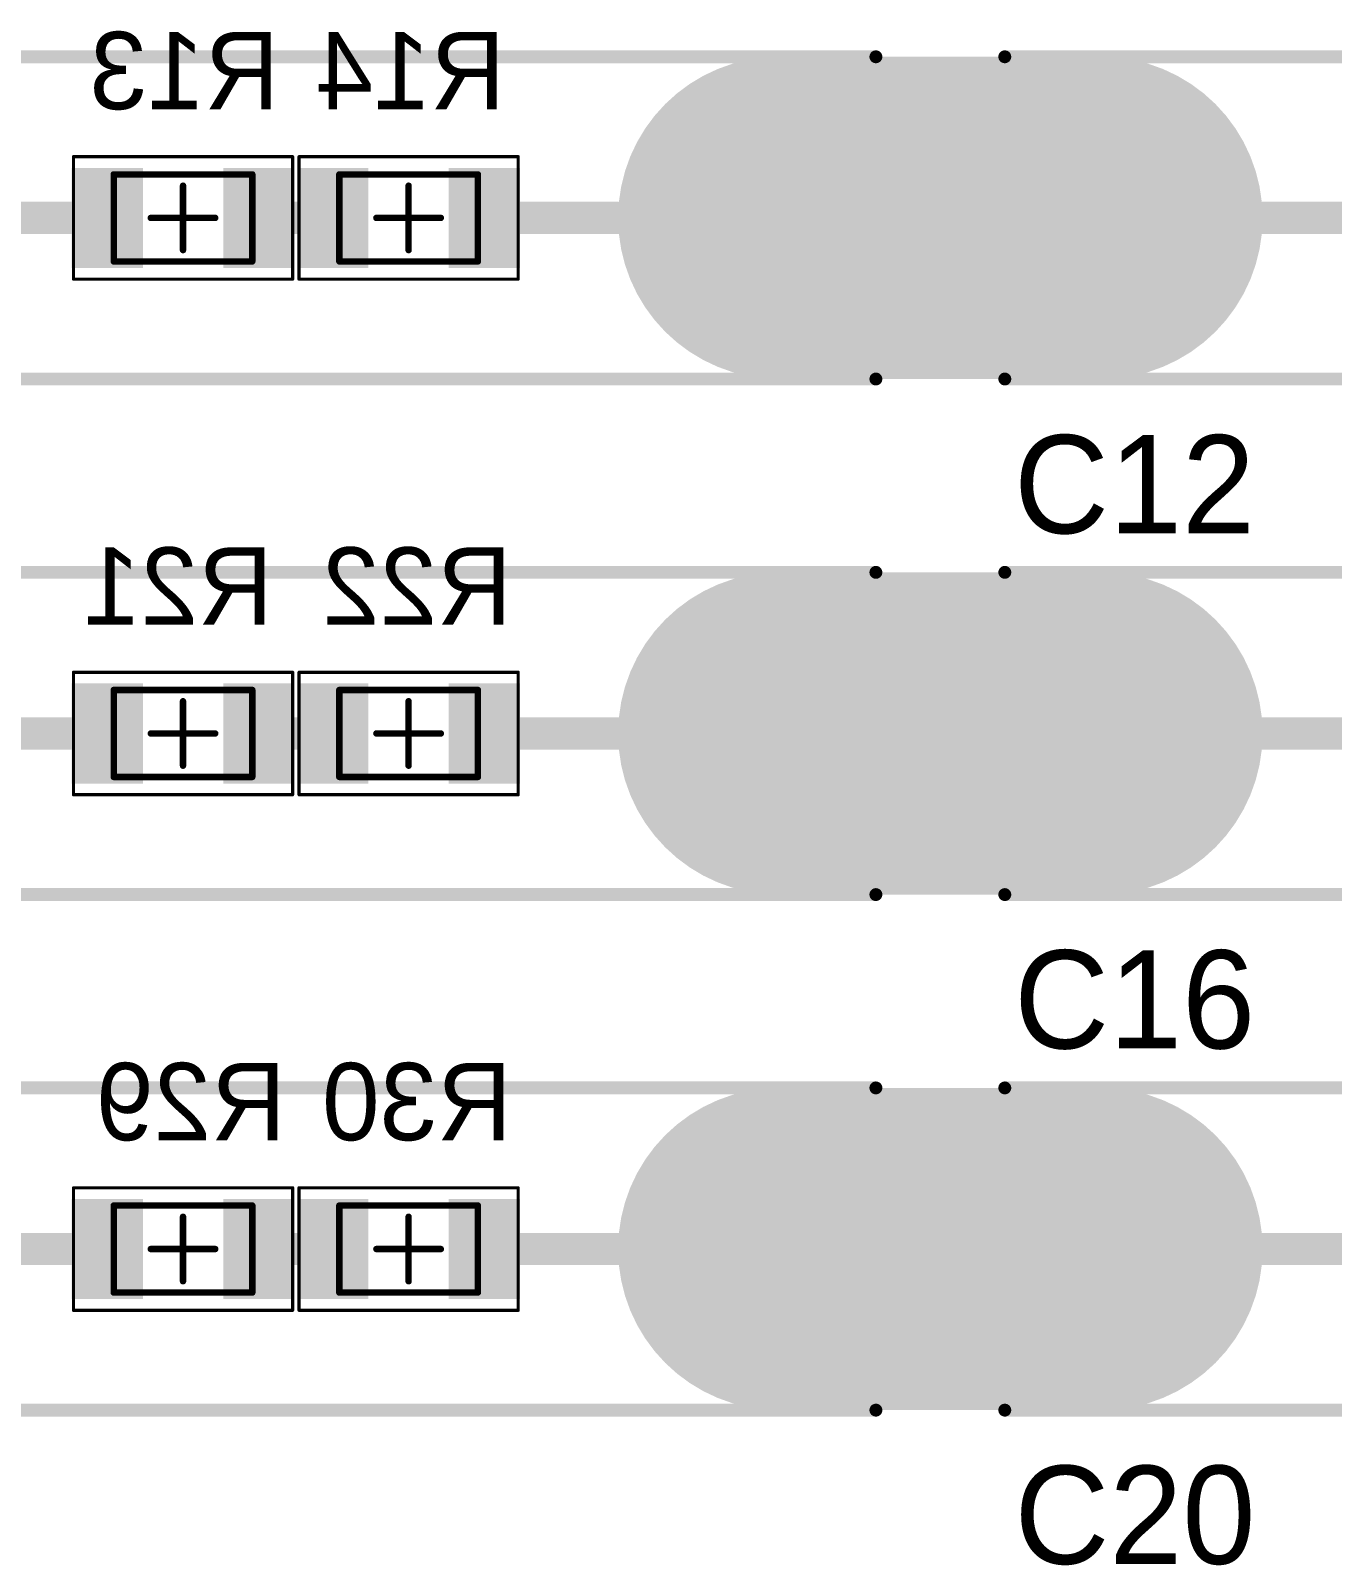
# Model space of a CAD drawing. Extents: x 87 to 188, y 111 to 204.
# Drawn here: x 143.39 to 163.58, y 156.59 to 180.41 of the extents above; entities that cross this region are included whole.
import ezdxf

# ---------------------------------------------------------------- set-up
doc = ezdxf.new("R2010")
doc.units = 0
doc.layers.get('0').update_dxf_attribs({"linetype": 'CONTINUOUS'})
for name, color, linetype in [('BOTTOMLAYER', 5, 'CONTINUOUS'), ('BOTTOMOVERLAY', 54, 'CONTINUOUS'), ('BOTTOMPASTE', 16, 'CONTINUOUS'), ('BOTTOMSOLDER', 6, 'CONTINUOUS'), ('MECHANICAL13', 56, 'CONTINUOUS'), ('MECHANICAL15', 56, 'CONTINUOUS'), ('MULTILAYER', 9, 'CONTINUOUS'), ('TOPLAYER', 1, 'CONTINUOUS'), ('TOPOVERLAY', 2, 'CONTINUOUS'), ('TOPSOLDER', 216, 'CONTINUOUS')]:
    doc.layers.add(name, color=color, linetype=linetype)

# ---------------------------------------------------------------- blocks, each defined once
blk = doc.blocks.new('B32672_6_2_1600V_17')
at = {"layer": 'BOTTOMLAYER', "const_width": 1.5}
for points in [[(-8.25, 0, 1), (-6.75, 0, 1)], [(6.75, 0, 1), (8.25, 0, 1)]]:
    blk.add_lwpolyline(points, format="xyb", close=True, dxfattribs=at)
at = {"layer": 'BOTTOMSOLDER', "const_width": 1.602}
for points in [[(-8.301, 0, 1), (-6.699, 0, 1)], [(6.699, 0, 1), (8.301, 0, 1)]]:
    blk.add_lwpolyline(points, format="xyb", close=True, dxfattribs=at)
at = {"layer": 'MULTILAYER', "const_width": 1.5}
for points in [[(-8.25, 0, 1), (-6.75, 0, 1)], [(6.75, 0, 1), (8.25, 0, 1)]]:
    blk.add_lwpolyline(points, format="xyb", close=True, dxfattribs=at)
at = {"layer": 'TOPLAYER', "const_width": 1.5}
for points in [[(-8.25, 0, 1), (-6.75, 0, 1)], [(6.75, 0, 1), (8.25, 0, 1)]]:
    blk.add_lwpolyline(points, format="xyb", close=True, dxfattribs=at)
at = {"layer": 'TOPOVERLAY', "const_width": 0.2}
for points in [[(-9, 2.5), (9, 2.5)], [(-9, -2.5), (-9, 2.5)], [(9, -2.5), (9, 2.5)], [(-9, -2.5), (9, -2.5)]]:
    blk.add_lwpolyline(points, dxfattribs=at)
at = {"layer": 'TOPOVERLAY', "const_width": 0.1}
for points in [[(-9.05, 2.5, 1), (-8.95, 2.5, 1)], [(-9.05, 2.5, 1), (-8.95, 2.5, 1)], [(8.95, 2.5, 1), (9.05, 2.5, 1)], [(8.95, 2.5, 1), (9.05, 2.5, 1)], [(-9.05, -2.5, 1), (-8.95, -2.5, 1)], [(-9.05, -2.5, 1), (-8.95, -2.5, 1)], [(8.95, -2.5, 1), (9.05, -2.5, 1)], [(8.95, -2.5, 1), (9.05, -2.5, 1)]]:
    blk.add_lwpolyline(points, format="xyb", close=True, dxfattribs=at)
at = {"layer": 'TOPSOLDER', "const_width": 1.602}
for points in [[(-8.301, 0, 1), (-6.699, 0, 1)], [(6.699, 0, 1), (8.301, 0, 1)]]:
    blk.add_lwpolyline(points, format="xyb", close=True, dxfattribs=at)
blk = doc.blocks.new('B32672_6_2_1600V_18')
at = {"layer": 'BOTTOMLAYER', "const_width": 1.5}
for points in [[(-8.25, 0, 1), (-6.75, 0, 1)], [(6.75, 0, 1), (8.25, 0, 1)]]:
    blk.add_lwpolyline(points, format="xyb", close=True, dxfattribs=at)
at = {"layer": 'BOTTOMSOLDER', "const_width": 1.602}
for points in [[(-8.301, 0, 1), (-6.699, 0, 1)], [(6.699, 0, 1), (8.301, 0, 1)]]:
    blk.add_lwpolyline(points, format="xyb", close=True, dxfattribs=at)
at = {"layer": 'MULTILAYER', "const_width": 1.5}
for points in [[(-8.25, 0, 1), (-6.75, 0, 1)], [(6.75, 0, 1), (8.25, 0, 1)]]:
    blk.add_lwpolyline(points, format="xyb", close=True, dxfattribs=at)
at = {"layer": 'TOPLAYER', "const_width": 1.5}
for points in [[(-8.25, 0, 1), (-6.75, 0, 1)], [(6.75, 0, 1), (8.25, 0, 1)]]:
    blk.add_lwpolyline(points, format="xyb", close=True, dxfattribs=at)
at = {"layer": 'TOPOVERLAY', "const_width": 0.2}
for points in [[(-9, 2.5), (9, 2.5)], [(-9, -2.5), (-9, 2.5)], [(9, -2.5), (9, 2.5)], [(-9, -2.5), (9, -2.5)]]:
    blk.add_lwpolyline(points, dxfattribs=at)
at = {"layer": 'TOPOVERLAY', "const_width": 0.1}
for points in [[(-9.05, 2.5, 1), (-8.95, 2.5, 1)], [(-9.05, 2.5, 1), (-8.95, 2.5, 1)], [(8.95, 2.5, 1), (9.05, 2.5, 1)], [(8.95, 2.5, 1), (9.05, 2.5, 1)], [(-9.05, -2.5, 1), (-8.95, -2.5, 1)], [(-9.05, -2.5, 1), (-8.95, -2.5, 1)], [(8.95, -2.5, 1), (9.05, -2.5, 1)], [(8.95, -2.5, 1), (9.05, -2.5, 1)]]:
    blk.add_lwpolyline(points, format="xyb", close=True, dxfattribs=at)
at = {"layer": 'TOPSOLDER', "const_width": 1.602}
for points in [[(-8.301, 0, 1), (-6.699, 0, 1)], [(6.699, 0, 1), (8.301, 0, 1)]]:
    blk.add_lwpolyline(points, format="xyb", close=True, dxfattribs=at)
blk = doc.blocks.new('B32672_6_2_1600V_21')
at = {"layer": 'BOTTOMLAYER', "const_width": 1.5}
for points in [[(-8.25, 0, 1), (-6.75, 0, 1)], [(6.75, 0, 1), (8.25, 0, 1)]]:
    blk.add_lwpolyline(points, format="xyb", close=True, dxfattribs=at)
at = {"layer": 'BOTTOMSOLDER', "const_width": 1.602}
for points in [[(-8.301, 0, 1), (-6.699, 0, 1)], [(6.699, 0, 1), (8.301, 0, 1)]]:
    blk.add_lwpolyline(points, format="xyb", close=True, dxfattribs=at)
at = {"layer": 'MULTILAYER', "const_width": 1.5}
for points in [[(-8.25, 0, 1), (-6.75, 0, 1)], [(6.75, 0, 1), (8.25, 0, 1)]]:
    blk.add_lwpolyline(points, format="xyb", close=True, dxfattribs=at)
at = {"layer": 'TOPLAYER', "const_width": 1.5}
for points in [[(-8.25, 0, 1), (-6.75, 0, 1)], [(6.75, 0, 1), (8.25, 0, 1)]]:
    blk.add_lwpolyline(points, format="xyb", close=True, dxfattribs=at)
at = {"layer": 'TOPOVERLAY', "const_width": 0.2}
for points in [[(-9, 2.5), (9, 2.5)], [(-9, -2.5), (-9, 2.5)], [(9, -2.5), (9, 2.5)], [(-9, -2.5), (9, -2.5)]]:
    blk.add_lwpolyline(points, dxfattribs=at)
at = {"layer": 'TOPOVERLAY', "const_width": 0.1}
for points in [[(-9.05, 2.5, 1), (-8.95, 2.5, 1)], [(-9.05, 2.5, 1), (-8.95, 2.5, 1)], [(8.95, 2.5, 1), (9.05, 2.5, 1)], [(8.95, 2.5, 1), (9.05, 2.5, 1)], [(-9.05, -2.5, 1), (-8.95, -2.5, 1)], [(-9.05, -2.5, 1), (-8.95, -2.5, 1)], [(8.95, -2.5, 1), (9.05, -2.5, 1)], [(8.95, -2.5, 1), (9.05, -2.5, 1)]]:
    blk.add_lwpolyline(points, format="xyb", close=True, dxfattribs=at)
at = {"layer": 'TOPSOLDER', "const_width": 1.602}
for points in [[(-8.301, 0, 1), (-6.699, 0, 1)], [(6.699, 0, 1), (8.301, 0, 1)]]:
    blk.add_lwpolyline(points, format="xyb", close=True, dxfattribs=at)
blk = doc.blocks.new('B32672_6_2_1600V_22')
at = {"layer": 'BOTTOMLAYER', "const_width": 1.5}
for points in [[(-8.25, 0, 1), (-6.75, 0, 1)], [(6.75, 0, 1), (8.25, 0, 1)]]:
    blk.add_lwpolyline(points, format="xyb", close=True, dxfattribs=at)
at = {"layer": 'BOTTOMSOLDER', "const_width": 1.602}
for points in [[(-8.301, 0, 1), (-6.699, 0, 1)], [(6.699, 0, 1), (8.301, 0, 1)]]:
    blk.add_lwpolyline(points, format="xyb", close=True, dxfattribs=at)
at = {"layer": 'MULTILAYER', "const_width": 1.5}
for points in [[(-8.25, 0, 1), (-6.75, 0, 1)], [(6.75, 0, 1), (8.25, 0, 1)]]:
    blk.add_lwpolyline(points, format="xyb", close=True, dxfattribs=at)
at = {"layer": 'TOPLAYER', "const_width": 1.5}
for points in [[(-8.25, 0, 1), (-6.75, 0, 1)], [(6.75, 0, 1), (8.25, 0, 1)]]:
    blk.add_lwpolyline(points, format="xyb", close=True, dxfattribs=at)
at = {"layer": 'TOPOVERLAY', "const_width": 0.2}
for points in [[(-9, 2.5), (9, 2.5)], [(-9, -2.5), (-9, 2.5)], [(9, -2.5), (9, 2.5)], [(-9, -2.5), (9, -2.5)]]:
    blk.add_lwpolyline(points, dxfattribs=at)
at = {"layer": 'TOPOVERLAY', "const_width": 0.1}
for points in [[(-9.05, 2.5, 1), (-8.95, 2.5, 1)], [(-9.05, 2.5, 1), (-8.95, 2.5, 1)], [(8.95, 2.5, 1), (9.05, 2.5, 1)], [(8.95, 2.5, 1), (9.05, 2.5, 1)], [(-9.05, -2.5, 1), (-8.95, -2.5, 1)], [(-9.05, -2.5, 1), (-8.95, -2.5, 1)], [(8.95, -2.5, 1), (9.05, -2.5, 1)], [(8.95, -2.5, 1), (9.05, -2.5, 1)]]:
    blk.add_lwpolyline(points, format="xyb", close=True, dxfattribs=at)
at = {"layer": 'TOPSOLDER', "const_width": 1.602}
for points in [[(-8.301, 0, 1), (-6.699, 0, 1)], [(6.699, 0, 1), (8.301, 0, 1)]]:
    blk.add_lwpolyline(points, format="xyb", close=True, dxfattribs=at)
blk = doc.blocks.new('B32672_6_2_1600V_25')
at = {"layer": 'BOTTOMLAYER', "const_width": 1.5}
for points in [[(-8.25, 0, 1), (-6.75, 0, 1)], [(6.75, 0, 1), (8.25, 0, 1)]]:
    blk.add_lwpolyline(points, format="xyb", close=True, dxfattribs=at)
at = {"layer": 'BOTTOMSOLDER', "const_width": 1.602}
for points in [[(-8.301, 0, 1), (-6.699, 0, 1)], [(6.699, 0, 1), (8.301, 0, 1)]]:
    blk.add_lwpolyline(points, format="xyb", close=True, dxfattribs=at)
at = {"layer": 'MULTILAYER', "const_width": 1.5}
for points in [[(-8.25, 0, 1), (-6.75, 0, 1)], [(6.75, 0, 1), (8.25, 0, 1)]]:
    blk.add_lwpolyline(points, format="xyb", close=True, dxfattribs=at)
at = {"layer": 'TOPLAYER', "const_width": 1.5}
for points in [[(-8.25, 0, 1), (-6.75, 0, 1)], [(6.75, 0, 1), (8.25, 0, 1)]]:
    blk.add_lwpolyline(points, format="xyb", close=True, dxfattribs=at)
at = {"layer": 'TOPOVERLAY', "const_width": 0.2}
for points in [[(-9, 2.5), (9, 2.5)], [(-9, -2.5), (-9, 2.5)], [(9, -2.5), (9, 2.5)], [(-9, -2.5), (9, -2.5)]]:
    blk.add_lwpolyline(points, dxfattribs=at)
at = {"layer": 'TOPOVERLAY', "const_width": 0.1}
for points in [[(-9.05, 2.5, 1), (-8.95, 2.5, 1)], [(-9.05, 2.5, 1), (-8.95, 2.5, 1)], [(8.95, 2.5, 1), (9.05, 2.5, 1)], [(8.95, 2.5, 1), (9.05, 2.5, 1)], [(-9.05, -2.5, 1), (-8.95, -2.5, 1)], [(-9.05, -2.5, 1), (-8.95, -2.5, 1)], [(8.95, -2.5, 1), (9.05, -2.5, 1)], [(8.95, -2.5, 1), (9.05, -2.5, 1)]]:
    blk.add_lwpolyline(points, format="xyb", close=True, dxfattribs=at)
at = {"layer": 'TOPSOLDER', "const_width": 1.602}
for points in [[(-8.301, 0, 1), (-6.699, 0, 1)], [(6.699, 0, 1), (8.301, 0, 1)]]:
    blk.add_lwpolyline(points, format="xyb", close=True, dxfattribs=at)
blk = doc.blocks.new('B32672_6_2_1600V_26')
at = {"layer": 'BOTTOMLAYER', "const_width": 1.5}
for points in [[(-8.25, 0, 1), (-6.75, 0, 1)], [(6.75, 0, 1), (8.25, 0, 1)]]:
    blk.add_lwpolyline(points, format="xyb", close=True, dxfattribs=at)
at = {"layer": 'BOTTOMSOLDER', "const_width": 1.602}
for points in [[(-8.301, 0, 1), (-6.699, 0, 1)], [(6.699, 0, 1), (8.301, 0, 1)]]:
    blk.add_lwpolyline(points, format="xyb", close=True, dxfattribs=at)
at = {"layer": 'MULTILAYER', "const_width": 1.5}
for points in [[(-8.25, 0, 1), (-6.75, 0, 1)], [(6.75, 0, 1), (8.25, 0, 1)]]:
    blk.add_lwpolyline(points, format="xyb", close=True, dxfattribs=at)
at = {"layer": 'TOPLAYER', "const_width": 1.5}
for points in [[(-8.25, 0, 1), (-6.75, 0, 1)], [(6.75, 0, 1), (8.25, 0, 1)]]:
    blk.add_lwpolyline(points, format="xyb", close=True, dxfattribs=at)
at = {"layer": 'TOPOVERLAY', "const_width": 0.2}
for points in [[(-9, 2.5), (9, 2.5)], [(-9, -2.5), (-9, 2.5)], [(9, -2.5), (9, 2.5)], [(-9, -2.5), (9, -2.5)]]:
    blk.add_lwpolyline(points, dxfattribs=at)
at = {"layer": 'TOPOVERLAY', "const_width": 0.1}
for points in [[(-9.05, 2.5, 1), (-8.95, 2.5, 1)], [(-9.05, 2.5, 1), (-8.95, 2.5, 1)], [(8.95, 2.5, 1), (9.05, 2.5, 1)], [(8.95, 2.5, 1), (9.05, 2.5, 1)], [(-9.05, -2.5, 1), (-8.95, -2.5, 1)], [(-9.05, -2.5, 1), (-8.95, -2.5, 1)], [(8.95, -2.5, 1), (9.05, -2.5, 1)], [(8.95, -2.5, 1), (9.05, -2.5, 1)]]:
    blk.add_lwpolyline(points, format="xyb", close=True, dxfattribs=at)
at = {"layer": 'TOPSOLDER', "const_width": 1.602}
for points in [[(-8.301, 0, 1), (-6.699, 0, 1)], [(6.699, 0, 1), (8.301, 0, 1)]]:
    blk.add_lwpolyline(points, format="xyb", close=True, dxfattribs=at)
blk = doc.blocks.new('RES_1206_HV_B_45')
at = {"layer": 'BOTTOMLAYER'}
for points in [[(-1.625, 0.675), (-1.625, -0.675), (-0.725, 0.675), (-0.725, -0.675)], [(0.725, 0.675), (0.725, -0.675), (1.625, 0.675), (1.625, -0.675)]]:
    blk.add_solid(points, dxfattribs=at)
at = {"layer": 'BOTTOMPASTE'}
for points in [[(-1.625, 0.675), (-1.625, -0.675), (-0.725, 0.675), (-0.725, -0.675)], [(0.725, 0.675), (0.725, -0.675), (1.625, 0.675), (1.625, -0.675)]]:
    blk.add_solid(points, dxfattribs=at)
at = {"layer": 'BOTTOMSOLDER'}
for points in [[(-1.727, 0.777), (-1.727, -0.777), (-0.623, 0.777), (-0.623, -0.777)], [(0.623, 0.777), (0.623, -0.777), (1.727, 0.777), (1.727, -0.777)]]:
    blk.add_solid(points, dxfattribs=at)
at = {"layer": 'MECHANICAL13', "const_width": 0.1}
for points in [[(-1.075, 0.675), (1.075, 0.675)], [(-1.075, -0.675), (-1.075, 0.675)], [(1.075, -0.675), (1.075, 0.675)], [(-1.075, -0.675), (1.075, -0.675)]]:
    blk.add_lwpolyline(points, dxfattribs=at)
at = {"layer": 'MECHANICAL13', "const_width": 0.05}
for points in [[(-1.1, 0.675, 1), (-1.05, 0.675, 1)], [(-1.1, 0.675, 1), (-1.05, 0.675, 1)], [(1.05, 0.675, 1), (1.1, 0.675, 1)], [(1.05, 0.675, 1), (1.1, 0.675, 1)], [(-1.1, -0.675, 1), (-1.05, -0.675, 1)], [(-1.1, -0.675, 1), (-1.05, -0.675, 1)], [(1.05, -0.675, 1), (1.1, -0.675, 1)], [(1.05, -0.675, 1), (1.1, -0.675, 1)]]:
    blk.add_lwpolyline(points, format="xyb", close=True, dxfattribs=at)
at = {"layer": 'MECHANICAL15'}
for points, const_width in [([(-1.7, 0.95), (1.7, 0.95)], 0.05), ([(-1.7, -0.95), (-1.7, 0.95)], 0.05), ([(1.7, -0.95), (1.7, 0.95)], 0.05), ([(0, -0.5), (0, 0.5)], 0.1), ([(-0.5, 0), (0.5, 0)], 0.1), ([(-1.7, -0.95), (1.7, -0.95)], 0.05)]:
    blk.add_lwpolyline(points, dxfattribs=dict(at, const_width=const_width))
for points, const_width in [([(-1.712, 0.95, 1), (-1.687, 0.95, 1)], 0.025), ([(-1.712, 0.95, 1), (-1.687, 0.95, 1)], 0.025), ([(1.688, 0.95, 1), (1.713, 0.95, 1)], 0.025), ([(1.688, 0.95, 1), (1.713, 0.95, 1)], 0.025), ([(-0.025, 0.5, 1), (0.025, 0.5, 1)], 0.05), ([(-0.525, 0, 1), (-0.475, 0, 1)], 0.05), ([(0.475, 0, 1), (0.525, 0, 1)], 0.05), ([(-0.025, -0.5, 1), (0.025, -0.5, 1)], 0.05), ([(-1.712, -0.95, 1), (-1.687, -0.95, 1)], 0.025), ([(-1.712, -0.95, 1), (-1.687, -0.95, 1)], 0.025), ([(1.688, -0.95, 1), (1.713, -0.95, 1)], 0.025), ([(1.688, -0.95, 1), (1.713, -0.95, 1)], 0.025)]:
    blk.add_lwpolyline(points, format="xyb", close=True, dxfattribs=dict(at, const_width=const_width))
blk = doc.blocks.new('RES_1206_HV_B_46')
at = {"layer": 'BOTTOMLAYER'}
for points in [[(-1.625, 0.675), (-1.625, -0.675), (-0.725, 0.675), (-0.725, -0.675)], [(0.725, 0.675), (0.725, -0.675), (1.625, 0.675), (1.625, -0.675)]]:
    blk.add_solid(points, dxfattribs=at)
at = {"layer": 'BOTTOMPASTE'}
for points in [[(-1.625, 0.675), (-1.625, -0.675), (-0.725, 0.675), (-0.725, -0.675)], [(0.725, 0.675), (0.725, -0.675), (1.625, 0.675), (1.625, -0.675)]]:
    blk.add_solid(points, dxfattribs=at)
at = {"layer": 'BOTTOMSOLDER'}
for points in [[(-1.727, 0.777), (-1.727, -0.777), (-0.623, 0.777), (-0.623, -0.777)], [(0.623, 0.777), (0.623, -0.777), (1.727, 0.777), (1.727, -0.777)]]:
    blk.add_solid(points, dxfattribs=at)
at = {"layer": 'MECHANICAL13', "const_width": 0.1}
for points in [[(-1.075, 0.675), (1.075, 0.675)], [(-1.075, -0.675), (-1.075, 0.675)], [(1.075, -0.675), (1.075, 0.675)], [(-1.075, -0.675), (1.075, -0.675)]]:
    blk.add_lwpolyline(points, dxfattribs=at)
at = {"layer": 'MECHANICAL13', "const_width": 0.05}
for points in [[(-1.1, 0.675, 1), (-1.05, 0.675, 1)], [(-1.1, 0.675, 1), (-1.05, 0.675, 1)], [(1.05, 0.675, 1), (1.1, 0.675, 1)], [(1.05, 0.675, 1), (1.1, 0.675, 1)], [(-1.1, -0.675, 1), (-1.05, -0.675, 1)], [(-1.1, -0.675, 1), (-1.05, -0.675, 1)], [(1.05, -0.675, 1), (1.1, -0.675, 1)], [(1.05, -0.675, 1), (1.1, -0.675, 1)]]:
    blk.add_lwpolyline(points, format="xyb", close=True, dxfattribs=at)
at = {"layer": 'MECHANICAL15'}
for points, const_width in [([(-1.7, 0.95), (1.7, 0.95)], 0.05), ([(-1.7, -0.95), (-1.7, 0.95)], 0.05), ([(1.7, -0.95), (1.7, 0.95)], 0.05), ([(0, -0.5), (0, 0.5)], 0.1), ([(-0.5, 0), (0.5, 0)], 0.1), ([(-1.7, -0.95), (1.7, -0.95)], 0.05)]:
    blk.add_lwpolyline(points, dxfattribs=dict(at, const_width=const_width))
for points, const_width in [([(-1.712, 0.95, 1), (-1.687, 0.95, 1)], 0.025), ([(-1.712, 0.95, 1), (-1.687, 0.95, 1)], 0.025), ([(1.688, 0.95, 1), (1.713, 0.95, 1)], 0.025), ([(1.688, 0.95, 1), (1.713, 0.95, 1)], 0.025), ([(-0.025, 0.5, 1), (0.025, 0.5, 1)], 0.05), ([(-0.525, 0, 1), (-0.475, 0, 1)], 0.05), ([(0.475, 0, 1), (0.525, 0, 1)], 0.05), ([(-0.025, -0.5, 1), (0.025, -0.5, 1)], 0.05), ([(-1.712, -0.95, 1), (-1.687, -0.95, 1)], 0.025), ([(-1.712, -0.95, 1), (-1.687, -0.95, 1)], 0.025), ([(1.688, -0.95, 1), (1.713, -0.95, 1)], 0.025), ([(1.688, -0.95, 1), (1.713, -0.95, 1)], 0.025)]:
    blk.add_lwpolyline(points, format="xyb", close=True, dxfattribs=dict(at, const_width=const_width))
blk = doc.blocks.new('RES_1206_HV_B_53')
at = {"layer": 'BOTTOMLAYER'}
for points in [[(-1.625, 0.675), (-1.625, -0.675), (-0.725, 0.675), (-0.725, -0.675)], [(0.725, 0.675), (0.725, -0.675), (1.625, 0.675), (1.625, -0.675)]]:
    blk.add_solid(points, dxfattribs=at)
at = {"layer": 'BOTTOMPASTE'}
for points in [[(-1.625, 0.675), (-1.625, -0.675), (-0.725, 0.675), (-0.725, -0.675)], [(0.725, 0.675), (0.725, -0.675), (1.625, 0.675), (1.625, -0.675)]]:
    blk.add_solid(points, dxfattribs=at)
at = {"layer": 'BOTTOMSOLDER'}
for points in [[(-1.727, 0.777), (-1.727, -0.777), (-0.623, 0.777), (-0.623, -0.777)], [(0.623, 0.777), (0.623, -0.777), (1.727, 0.777), (1.727, -0.777)]]:
    blk.add_solid(points, dxfattribs=at)
at = {"layer": 'MECHANICAL13', "const_width": 0.1}
for points in [[(-1.075, 0.675), (1.075, 0.675)], [(-1.075, -0.675), (-1.075, 0.675)], [(1.075, -0.675), (1.075, 0.675)], [(-1.075, -0.675), (1.075, -0.675)]]:
    blk.add_lwpolyline(points, dxfattribs=at)
at = {"layer": 'MECHANICAL13', "const_width": 0.05}
for points in [[(-1.1, 0.675, 1), (-1.05, 0.675, 1)], [(-1.1, 0.675, 1), (-1.05, 0.675, 1)], [(1.05, 0.675, 1), (1.1, 0.675, 1)], [(1.05, 0.675, 1), (1.1, 0.675, 1)], [(-1.1, -0.675, 1), (-1.05, -0.675, 1)], [(-1.1, -0.675, 1), (-1.05, -0.675, 1)], [(1.05, -0.675, 1), (1.1, -0.675, 1)], [(1.05, -0.675, 1), (1.1, -0.675, 1)]]:
    blk.add_lwpolyline(points, format="xyb", close=True, dxfattribs=at)
at = {"layer": 'MECHANICAL15'}
for points, const_width in [([(-1.7, 0.95), (1.7, 0.95)], 0.05), ([(-1.7, -0.95), (-1.7, 0.95)], 0.05), ([(1.7, -0.95), (1.7, 0.95)], 0.05), ([(0, -0.5), (0, 0.5)], 0.1), ([(-0.5, 0), (0.5, 0)], 0.1), ([(-1.7, -0.95), (1.7, -0.95)], 0.05)]:
    blk.add_lwpolyline(points, dxfattribs=dict(at, const_width=const_width))
for points, const_width in [([(-1.712, 0.95, 1), (-1.687, 0.95, 1)], 0.025), ([(-1.712, 0.95, 1), (-1.687, 0.95, 1)], 0.025), ([(1.688, 0.95, 1), (1.713, 0.95, 1)], 0.025), ([(1.688, 0.95, 1), (1.713, 0.95, 1)], 0.025), ([(-0.025, 0.5, 1), (0.025, 0.5, 1)], 0.05), ([(-0.525, 0, 1), (-0.475, 0, 1)], 0.05), ([(0.475, 0, 1), (0.525, 0, 1)], 0.05), ([(-0.025, -0.5, 1), (0.025, -0.5, 1)], 0.05), ([(-1.712, -0.95, 1), (-1.687, -0.95, 1)], 0.025), ([(-1.712, -0.95, 1), (-1.687, -0.95, 1)], 0.025), ([(1.688, -0.95, 1), (1.713, -0.95, 1)], 0.025), ([(1.688, -0.95, 1), (1.713, -0.95, 1)], 0.025)]:
    blk.add_lwpolyline(points, format="xyb", close=True, dxfattribs=dict(at, const_width=const_width))
blk = doc.blocks.new('RES_1206_HV_B_54')
at = {"layer": 'BOTTOMLAYER'}
for points in [[(-1.625, 0.675), (-1.625, -0.675), (-0.725, 0.675), (-0.725, -0.675)], [(0.725, 0.675), (0.725, -0.675), (1.625, 0.675), (1.625, -0.675)]]:
    blk.add_solid(points, dxfattribs=at)
at = {"layer": 'BOTTOMPASTE'}
for points in [[(-1.625, 0.675), (-1.625, -0.675), (-0.725, 0.675), (-0.725, -0.675)], [(0.725, 0.675), (0.725, -0.675), (1.625, 0.675), (1.625, -0.675)]]:
    blk.add_solid(points, dxfattribs=at)
at = {"layer": 'BOTTOMSOLDER'}
for points in [[(-1.727, 0.777), (-1.727, -0.777), (-0.623, 0.777), (-0.623, -0.777)], [(0.623, 0.777), (0.623, -0.777), (1.727, 0.777), (1.727, -0.777)]]:
    blk.add_solid(points, dxfattribs=at)
at = {"layer": 'MECHANICAL13', "const_width": 0.1}
for points in [[(-1.075, 0.675), (1.075, 0.675)], [(-1.075, -0.675), (-1.075, 0.675)], [(1.075, -0.675), (1.075, 0.675)], [(-1.075, -0.675), (1.075, -0.675)]]:
    blk.add_lwpolyline(points, dxfattribs=at)
at = {"layer": 'MECHANICAL13', "const_width": 0.05}
for points in [[(-1.1, 0.675, 1), (-1.05, 0.675, 1)], [(-1.1, 0.675, 1), (-1.05, 0.675, 1)], [(1.05, 0.675, 1), (1.1, 0.675, 1)], [(1.05, 0.675, 1), (1.1, 0.675, 1)], [(-1.1, -0.675, 1), (-1.05, -0.675, 1)], [(-1.1, -0.675, 1), (-1.05, -0.675, 1)], [(1.05, -0.675, 1), (1.1, -0.675, 1)], [(1.05, -0.675, 1), (1.1, -0.675, 1)]]:
    blk.add_lwpolyline(points, format="xyb", close=True, dxfattribs=at)
at = {"layer": 'MECHANICAL15'}
for points, const_width in [([(-1.7, 0.95), (1.7, 0.95)], 0.05), ([(-1.7, -0.95), (-1.7, 0.95)], 0.05), ([(1.7, -0.95), (1.7, 0.95)], 0.05), ([(0, -0.5), (0, 0.5)], 0.1), ([(-0.5, 0), (0.5, 0)], 0.1), ([(-1.7, -0.95), (1.7, -0.95)], 0.05)]:
    blk.add_lwpolyline(points, dxfattribs=dict(at, const_width=const_width))
for points, const_width in [([(-1.712, 0.95, 1), (-1.687, 0.95, 1)], 0.025), ([(-1.712, 0.95, 1), (-1.687, 0.95, 1)], 0.025), ([(1.688, 0.95, 1), (1.713, 0.95, 1)], 0.025), ([(1.688, 0.95, 1), (1.713, 0.95, 1)], 0.025), ([(-0.025, 0.5, 1), (0.025, 0.5, 1)], 0.05), ([(-0.525, 0, 1), (-0.475, 0, 1)], 0.05), ([(0.475, 0, 1), (0.525, 0, 1)], 0.05), ([(-0.025, -0.5, 1), (0.025, -0.5, 1)], 0.05), ([(-1.712, -0.95, 1), (-1.687, -0.95, 1)], 0.025), ([(-1.712, -0.95, 1), (-1.687, -0.95, 1)], 0.025), ([(1.688, -0.95, 1), (1.713, -0.95, 1)], 0.025), ([(1.688, -0.95, 1), (1.713, -0.95, 1)], 0.025)]:
    blk.add_lwpolyline(points, format="xyb", close=True, dxfattribs=dict(at, const_width=const_width))
blk = doc.blocks.new('RES_1206_HV_B_61')
at = {"layer": 'BOTTOMLAYER'}
for points in [[(-1.625, 0.675), (-1.625, -0.675), (-0.725, 0.675), (-0.725, -0.675)], [(0.725, 0.675), (0.725, -0.675), (1.625, 0.675), (1.625, -0.675)]]:
    blk.add_solid(points, dxfattribs=at)
at = {"layer": 'BOTTOMPASTE'}
for points in [[(-1.625, 0.675), (-1.625, -0.675), (-0.725, 0.675), (-0.725, -0.675)], [(0.725, 0.675), (0.725, -0.675), (1.625, 0.675), (1.625, -0.675)]]:
    blk.add_solid(points, dxfattribs=at)
at = {"layer": 'BOTTOMSOLDER'}
for points in [[(-1.727, 0.777), (-1.727, -0.777), (-0.623, 0.777), (-0.623, -0.777)], [(0.623, 0.777), (0.623, -0.777), (1.727, 0.777), (1.727, -0.777)]]:
    blk.add_solid(points, dxfattribs=at)
at = {"layer": 'MECHANICAL13', "const_width": 0.1}
for points in [[(-1.075, 0.675), (1.075, 0.675)], [(-1.075, -0.675), (-1.075, 0.675)], [(1.075, -0.675), (1.075, 0.675)], [(-1.075, -0.675), (1.075, -0.675)]]:
    blk.add_lwpolyline(points, dxfattribs=at)
at = {"layer": 'MECHANICAL13', "const_width": 0.05}
for points in [[(-1.1, 0.675, 1), (-1.05, 0.675, 1)], [(-1.1, 0.675, 1), (-1.05, 0.675, 1)], [(1.05, 0.675, 1), (1.1, 0.675, 1)], [(1.05, 0.675, 1), (1.1, 0.675, 1)], [(-1.1, -0.675, 1), (-1.05, -0.675, 1)], [(-1.1, -0.675, 1), (-1.05, -0.675, 1)], [(1.05, -0.675, 1), (1.1, -0.675, 1)], [(1.05, -0.675, 1), (1.1, -0.675, 1)]]:
    blk.add_lwpolyline(points, format="xyb", close=True, dxfattribs=at)
at = {"layer": 'MECHANICAL15'}
for points, const_width in [([(-1.7, 0.95), (1.7, 0.95)], 0.05), ([(-1.7, -0.95), (-1.7, 0.95)], 0.05), ([(1.7, -0.95), (1.7, 0.95)], 0.05), ([(0, -0.5), (0, 0.5)], 0.1), ([(-0.5, 0), (0.5, 0)], 0.1), ([(-1.7, -0.95), (1.7, -0.95)], 0.05)]:
    blk.add_lwpolyline(points, dxfattribs=dict(at, const_width=const_width))
for points, const_width in [([(-1.712, 0.95, 1), (-1.687, 0.95, 1)], 0.025), ([(-1.712, 0.95, 1), (-1.687, 0.95, 1)], 0.025), ([(1.688, 0.95, 1), (1.713, 0.95, 1)], 0.025), ([(1.688, 0.95, 1), (1.713, 0.95, 1)], 0.025), ([(-0.025, 0.5, 1), (0.025, 0.5, 1)], 0.05), ([(-0.525, 0, 1), (-0.475, 0, 1)], 0.05), ([(0.475, 0, 1), (0.525, 0, 1)], 0.05), ([(-0.025, -0.5, 1), (0.025, -0.5, 1)], 0.05), ([(-1.712, -0.95, 1), (-1.687, -0.95, 1)], 0.025), ([(-1.712, -0.95, 1), (-1.687, -0.95, 1)], 0.025), ([(1.688, -0.95, 1), (1.713, -0.95, 1)], 0.025), ([(1.688, -0.95, 1), (1.713, -0.95, 1)], 0.025)]:
    blk.add_lwpolyline(points, format="xyb", close=True, dxfattribs=dict(at, const_width=const_width))
blk = doc.blocks.new('RES_1206_HV_B_62')
at = {"layer": 'BOTTOMLAYER'}
for points in [[(-1.625, 0.675), (-1.625, -0.675), (-0.725, 0.675), (-0.725, -0.675)], [(0.725, 0.675), (0.725, -0.675), (1.625, 0.675), (1.625, -0.675)]]:
    blk.add_solid(points, dxfattribs=at)
at = {"layer": 'BOTTOMPASTE'}
for points in [[(-1.625, 0.675), (-1.625, -0.675), (-0.725, 0.675), (-0.725, -0.675)], [(0.725, 0.675), (0.725, -0.675), (1.625, 0.675), (1.625, -0.675)]]:
    blk.add_solid(points, dxfattribs=at)
at = {"layer": 'BOTTOMSOLDER'}
for points in [[(-1.727, 0.777), (-1.727, -0.777), (-0.623, 0.777), (-0.623, -0.777)], [(0.623, 0.777), (0.623, -0.777), (1.727, 0.777), (1.727, -0.777)]]:
    blk.add_solid(points, dxfattribs=at)
at = {"layer": 'MECHANICAL13', "const_width": 0.1}
for points in [[(-1.075, 0.675), (1.075, 0.675)], [(-1.075, -0.675), (-1.075, 0.675)], [(1.075, -0.675), (1.075, 0.675)], [(-1.075, -0.675), (1.075, -0.675)]]:
    blk.add_lwpolyline(points, dxfattribs=at)
at = {"layer": 'MECHANICAL13', "const_width": 0.05}
for points in [[(-1.1, 0.675, 1), (-1.05, 0.675, 1)], [(-1.1, 0.675, 1), (-1.05, 0.675, 1)], [(1.05, 0.675, 1), (1.1, 0.675, 1)], [(1.05, 0.675, 1), (1.1, 0.675, 1)], [(-1.1, -0.675, 1), (-1.05, -0.675, 1)], [(-1.1, -0.675, 1), (-1.05, -0.675, 1)], [(1.05, -0.675, 1), (1.1, -0.675, 1)], [(1.05, -0.675, 1), (1.1, -0.675, 1)]]:
    blk.add_lwpolyline(points, format="xyb", close=True, dxfattribs=at)
at = {"layer": 'MECHANICAL15'}
for points, const_width in [([(-1.7, 0.95), (1.7, 0.95)], 0.05), ([(-1.7, -0.95), (-1.7, 0.95)], 0.05), ([(1.7, -0.95), (1.7, 0.95)], 0.05), ([(0, -0.5), (0, 0.5)], 0.1), ([(-0.5, 0), (0.5, 0)], 0.1), ([(-1.7, -0.95), (1.7, -0.95)], 0.05)]:
    blk.add_lwpolyline(points, dxfattribs=dict(at, const_width=const_width))
for points, const_width in [([(-1.712, 0.95, 1), (-1.687, 0.95, 1)], 0.025), ([(-1.712, 0.95, 1), (-1.687, 0.95, 1)], 0.025), ([(1.688, 0.95, 1), (1.713, 0.95, 1)], 0.025), ([(1.688, 0.95, 1), (1.713, 0.95, 1)], 0.025), ([(-0.025, 0.5, 1), (0.025, 0.5, 1)], 0.05), ([(-0.525, 0, 1), (-0.475, 0, 1)], 0.05), ([(0.475, 0, 1), (0.525, 0, 1)], 0.05), ([(-0.025, -0.5, 1), (0.025, -0.5, 1)], 0.05), ([(-1.712, -0.95, 1), (-1.687, -0.95, 1)], 0.025), ([(-1.712, -0.95, 1), (-1.687, -0.95, 1)], 0.025), ([(1.688, -0.95, 1), (1.713, -0.95, 1)], 0.025), ([(1.688, -0.95, 1), (1.713, -0.95, 1)], 0.025)]:
    blk.add_lwpolyline(points, format="xyb", close=True, dxfattribs=dict(at, const_width=const_width))

msp = doc.modelspace()

# ---------------------------------------------------------------- linework, layer by layer
at = {"layer": 'BOTTOMLAYER'}
for points, const_width in [([(155, 177.5), (160, 177.5)], 5), ([(142.5, 177.5), (144.575, 177.5)], 0.5), ([(146.925, 177.5), (148.075, 177.5)], 0.5), ([(150.425, 177.5), (152.5, 177.5)], 0.5), ([(162.5, 177.5), (164.575, 177.5)], 0.5), ([(155, 169.5), (160, 169.5)], 5), ([(142.5, 169.5), (144.575, 169.5)], 0.5), ([(146.925, 169.5), (148.075, 169.5)], 0.5), ([(150.425, 169.5), (152.5, 169.5)], 0.5), ([(162.5, 169.5), (164.575, 169.5)], 0.5), ([(155, 161.5), (160, 161.5)], 5), ([(142.5, 161.5), (144.575, 161.5)], 0.5), ([(146.925, 161.5), (148.075, 161.5)], 0.5), ([(150.425, 161.5), (152.5, 161.5)], 0.5), ([(162.5, 161.5), (164.575, 161.5)], 0.5)]:
    msp.add_lwpolyline(points, dxfattribs=dict(at, const_width=const_width))
for points, const_width in [([(153.75, 177.5, 1), (156.25, 177.5, 1)], 2.5), ([(158.75, 177.5, 1), (161.25, 177.5, 1)], 2.5), ([(144.45, 177.5, 1), (144.7, 177.5, 1)], 0.25), ([(146.8, 177.5, 1), (147.05, 177.5, 1)], 0.25), ([(147.95, 177.5, 1), (148.2, 177.5, 1)], 0.25), ([(150.3, 177.5, 1), (150.55, 177.5, 1)], 0.25), ([(152.375, 177.5, 1), (152.625, 177.5, 1)], 0.25), ([(162.375, 177.5, 1), (162.625, 177.5, 1)], 0.25), ([(153.75, 169.5, 1), (156.25, 169.5, 1)], 2.5), ([(158.75, 169.5, 1), (161.25, 169.5, 1)], 2.5), ([(144.45, 169.5, 1), (144.7, 169.5, 1)], 0.25), ([(146.8, 169.5, 1), (147.05, 169.5, 1)], 0.25), ([(147.95, 169.5, 1), (148.2, 169.5, 1)], 0.25), ([(150.3, 169.5, 1), (150.55, 169.5, 1)], 0.25), ([(152.375, 169.5, 1), (152.625, 169.5, 1)], 0.25), ([(162.375, 169.5, 1), (162.625, 169.5, 1)], 0.25), ([(153.75, 161.5, 1), (156.25, 161.5, 1)], 2.5), ([(158.75, 161.5, 1), (161.25, 161.5, 1)], 2.5), ([(144.45, 161.5, 1), (144.7, 161.5, 1)], 0.25), ([(146.8, 161.5, 1), (147.05, 161.5, 1)], 0.25), ([(147.95, 161.5, 1), (148.2, 161.5, 1)], 0.25), ([(150.3, 161.5, 1), (150.55, 161.5, 1)], 0.25), ([(152.375, 161.5, 1), (152.625, 161.5, 1)], 0.25), ([(162.375, 161.5, 1), (162.625, 161.5, 1)], 0.25)]:
    msp.add_lwpolyline(points, format="xyb", close=True, dxfattribs=dict(at, const_width=const_width))
at = {"layer": 'TOPLAYER', "const_width": 5}
for points in [[(155, 177.5), (160, 177.5)], [(155, 169.5), (160, 169.5)], [(155, 161.5), (160, 161.5)]]:
    msp.add_lwpolyline(points, dxfattribs=at)
at = {"layer": 'TOPLAYER', "const_width": 2.5}
for points in [[(153.75, 177.5, 1), (156.25, 177.5, 1)], [(158.75, 177.5, 1), (161.25, 177.5, 1)], [(153.75, 169.5, 1), (156.25, 169.5, 1)], [(158.75, 169.5, 1), (161.25, 169.5, 1)], [(153.75, 161.5, 1), (156.25, 161.5, 1)], [(158.75, 161.5, 1), (161.25, 161.5, 1)]]:
    msp.add_lwpolyline(points, format="xyb", close=True, dxfattribs=at)

# ---------------------------------------------------------------- block references
at = {"rotation": 360}
for name, p in [('B32672_6_2_1600V_26', (147.5, 177.5)), ('B32672_6_2_1600V_25', (167.5, 177.5)), ('RES_1206_HV_B_45', (145.75, 177.5)), ('RES_1206_HV_B_46', (149.25, 177.5)), ('B32672_6_2_1600V_22', (147.5, 169.5)), ('B32672_6_2_1600V_21', (167.5, 169.5)), ('RES_1206_HV_B_53', (145.75, 169.5)), ('RES_1206_HV_B_54', (149.25, 169.5)), ('B32672_6_2_1600V_18', (147.5, 161.5)), ('B32672_6_2_1600V_17', (167.5, 161.5)), ('RES_1206_HV_B_61', (145.75, 161.5)), ('RES_1206_HV_B_62', (149.25, 161.5))]:
    msp.add_blockref(name, p, dxfattribs=at)

# ---------------------------------------------------------------- texts
at = {"layer": 'BOTTOMOVERLAY', "text_generation_flag": 2}
for s, p in [('R13', (147.244, 179.187)), ('R14', (150.749, 179.187)), ('R21', (147.142, 171.188)), ('R22', (150.851, 171.188)), ('R29', (147.345, 163.188)), ('R30', (150.851, 163.188))]:
    msp.add_text(s, height=1.2, dxfattribs=at).set_placement(p)
at = {"layer": 'TOPOVERLAY'}
for s, p in [('C12', (158.643, 172.606)), ('C16', (158.645, 164.612)), ('C20', (158.65, 156.614))]:
    msp.add_text(s, height=1.524, dxfattribs=at).set_placement(p)

doc.saveas('drawing.dxf')
